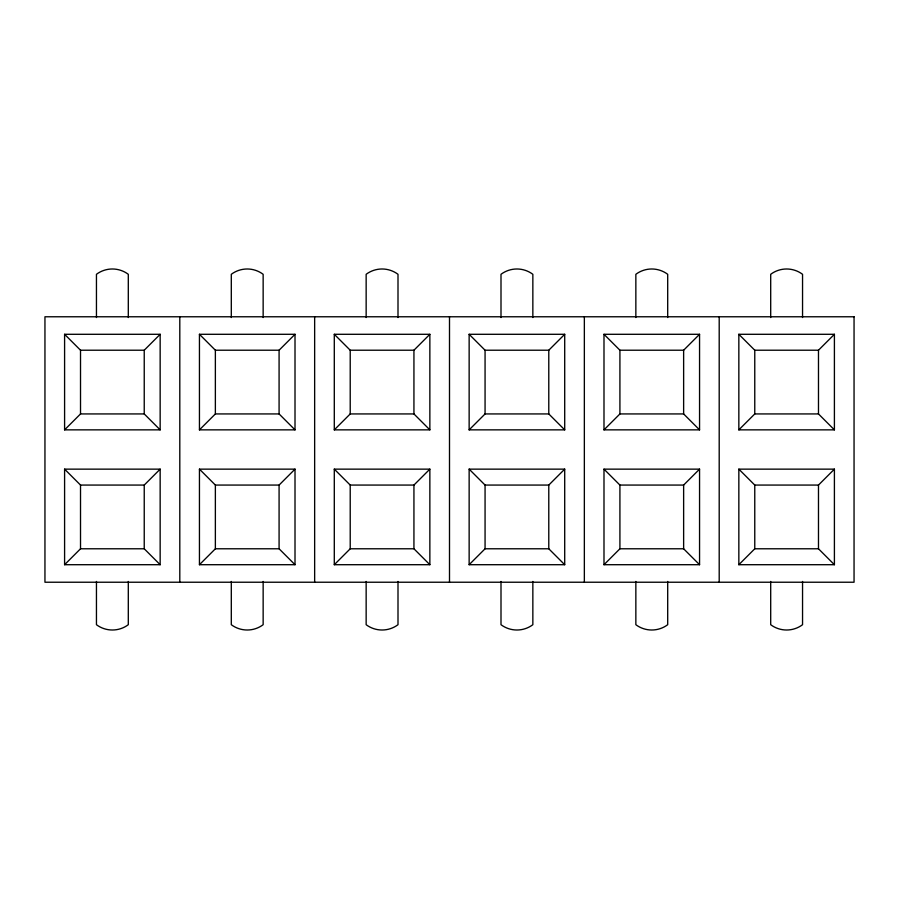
<?xml version="1.0" encoding="UTF-8"?>
<svg xmlns="http://www.w3.org/2000/svg" width="899" height="899" viewBox="0 0 899 899"><rect width="100%" height="100%" fill="white"/><g stroke="black" fill="none" stroke-linecap="round" stroke-linejoin="round"><path stroke-width="1.35" d="M64.593 429.857L80.517 413.933L144.233 413.933L160.157 429.857L160.157 334.293L64.593 334.293L64.593 429.857L160.157 429.857M64.593 334.293L80.517 350.217L144.233 350.217L160.157 334.293M64.593 564.707L80.517 548.783L144.233 548.783L160.157 564.707L160.157 469.143L64.593 469.143L64.593 564.707L160.157 564.707M64.593 469.143L80.517 485.067L144.233 485.067L160.157 469.143M199.443 429.857L215.367 413.933L215.367 350.217L199.443 334.293L295.007 334.293L295.007 429.857L199.443 429.857L199.443 334.293M295.007 429.857L279.083 413.933L279.083 350.217L295.007 334.293M199.443 564.707L215.367 548.783L215.367 485.067L199.443 469.143L295.007 469.143L295.007 564.707L199.443 564.707L199.443 469.143M215.367 485.067L279.083 485.067L295.007 469.143M334.293 429.857L350.217 413.933L413.933 413.933L429.857 429.857L334.293 429.857L334.293 334.293L429.857 334.293L429.857 429.857M413.933 413.933L413.933 350.217L429.857 334.293M334.293 564.707L350.217 548.783L350.217 485.067L334.293 469.143L429.857 469.143L429.857 564.707L334.293 564.707L334.293 469.143M350.217 485.067L413.933 485.067L429.857 469.143M469.143 429.857L485.067 413.933L548.783 413.933L564.707 429.857L469.143 429.857L469.143 334.293L564.707 334.293L564.707 429.857M469.143 334.293L485.067 350.217L548.783 350.217L564.707 334.293M469.143 564.707L485.067 548.783L485.067 485.067L469.143 469.143L469.143 564.707L564.707 564.707L564.707 469.143L469.143 469.143M485.067 485.067L548.783 485.067L564.707 469.143M603.993 429.857L619.917 413.933L619.917 350.217L603.993 334.293L699.557 334.293L699.557 429.857L603.993 429.857L603.993 334.293M619.917 350.217L683.633 350.217L699.557 334.293M603.993 564.707L619.917 548.783L619.917 485.067L603.993 469.143L699.557 469.143L699.557 564.707L603.993 564.707L603.993 469.143M619.917 485.067L683.633 485.067L699.557 469.143M738.843 429.857L754.767 413.933L754.767 350.217L738.843 334.293L834.407 334.293L834.407 429.857L738.843 429.857L738.843 334.293M754.767 350.217L818.483 350.217L834.407 334.293M738.843 564.707L754.767 548.783L754.767 485.067L738.843 469.143L834.407 469.143L834.407 564.707L738.843 564.707L738.843 469.143M754.767 485.067L818.483 485.067L834.407 469.143M215.367 350.217L279.083 350.217M334.293 334.293L350.217 350.217L413.933 350.217M215.367 413.933L279.083 413.933M619.917 413.933L683.633 413.933L699.557 429.857M754.767 413.933L818.483 413.933L834.407 429.857M215.367 548.783L279.083 548.783L295.007 564.707M350.217 548.783L413.933 548.783L429.857 564.707M485.067 548.783L548.783 548.783L564.707 564.707M619.917 548.783L683.633 548.783L699.557 564.707M754.767 548.783L818.483 548.783L834.407 564.707M818.483 350.217L818.483 413.933M818.483 485.067L818.483 548.783M802.549 317.538L802.549 274.296A26.543 26.543 0 0 0 770.701 274.296L770.701 317.538M802.549 581.462L802.549 624.704A26.543 26.543 0 0 1 770.701 624.704L770.701 581.462M719.2 316.774L719.2 582.226M683.633 350.217L683.633 413.933M683.633 485.067L683.633 548.783M667.699 317.538L667.699 274.296A26.543 26.543 0 0 0 635.851 274.296L635.851 317.538M667.699 581.462L667.699 624.704A26.543 26.543 0 0 1 635.851 624.704L635.851 581.462M584.35 316.774L584.35 582.226M548.783 350.217L548.783 413.933M548.783 485.067L548.783 548.783M532.849 317.538L532.849 274.296A26.543 26.543 0 0 0 501.001 274.296L501.001 317.538M532.849 581.462L532.849 624.704A26.543 26.543 0 0 1 501.001 624.704L501.001 581.462M485.067 350.217L485.067 413.933M449.5 316.774L449.5 582.226M413.933 485.067L413.933 548.783M397.999 317.538L397.999 274.296A26.543 26.543 0 0 0 366.151 274.296L366.151 317.538M397.999 581.462L397.999 624.704A26.543 26.543 0 0 1 366.151 624.704L366.151 581.462M350.217 350.217L350.217 413.933M314.65 316.774L314.65 582.226M279.083 485.067L279.083 548.783M263.149 317.538L263.149 274.296A26.543 26.543 0 0 0 231.301 274.296L231.301 317.538M263.149 581.462L263.149 624.704A26.543 26.543 0 0 1 231.301 624.704L231.301 581.462M179.8 316.774L179.8 582.226M144.233 350.217L144.233 413.933M144.233 485.067L144.233 548.783M128.299 317.538L128.299 274.296A26.543 26.543 0 0 0 96.451 274.296L96.451 317.538M128.299 581.462L128.299 624.704A26.543 26.543 0 0 1 96.451 624.704L96.451 581.462M80.517 350.217L80.517 413.933M80.517 485.067L80.517 548.783M854.05 316.774L44.95 316.774L44.95 582.226L854.05 582.226L854.05 316.774"/></g></svg>
